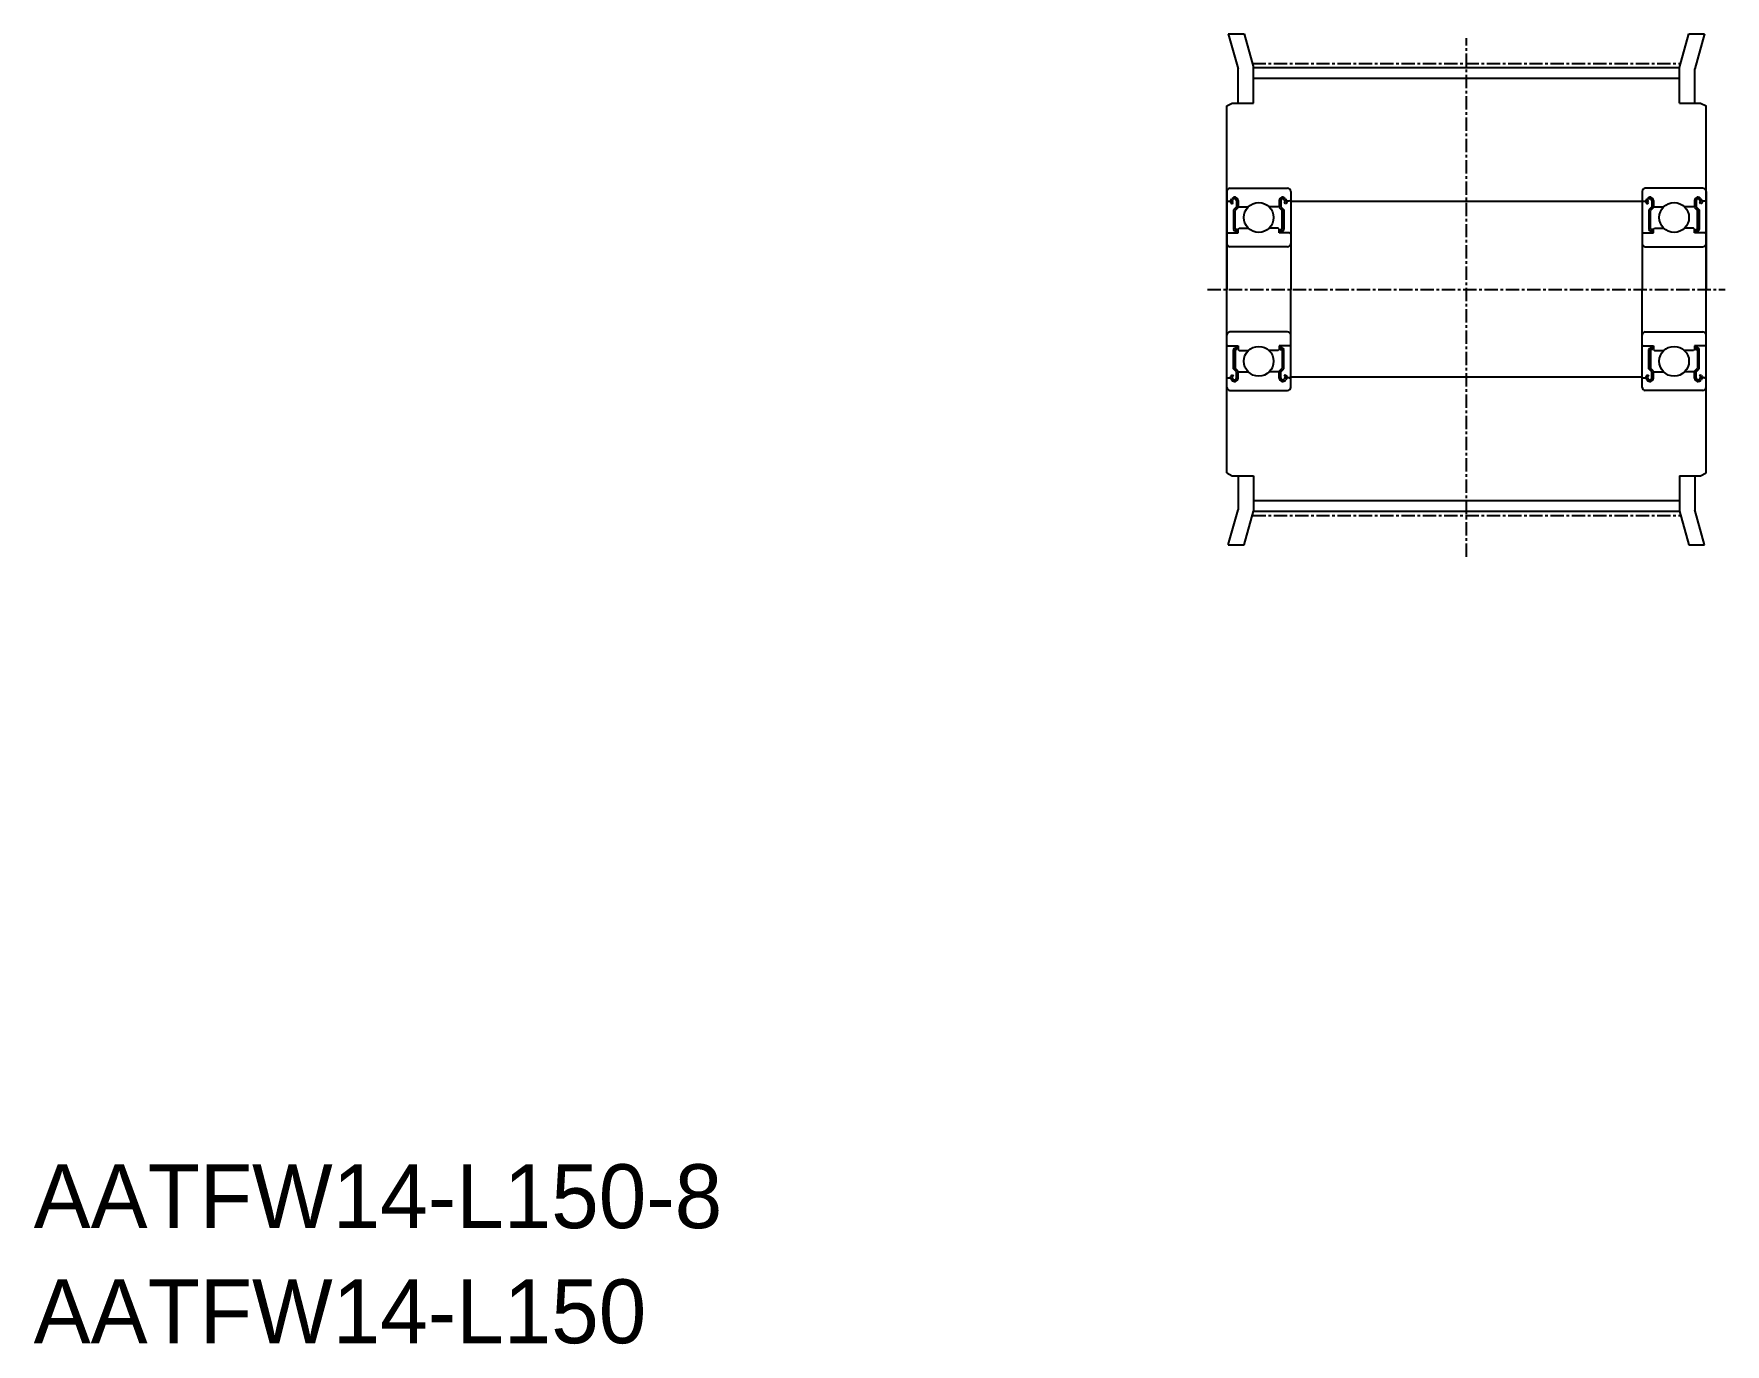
# Model space of a CAD drawing. Extents: x -286 to -127, y -61 to 62.
import ezdxf

# ---------------------------------------------------------------- set-up
doc = ezdxf.new("R2010")
doc.units = 0
doc.linetypes.add('CENTER', pattern=[2, 1.25, -0.25, 0.25, -0.25])
doc.layers.get('0').update_dxf_attribs({"linetype": 'CONTINUOUS'})
doc.layers.add('CENTER', color=1, linetype='CENTER')

msp = doc.modelspace()

# ---------------------------------------------------------------- linework, layer by layer
at = {"color": 7, "linetype": 'CONTINUOUS'}
for p, q in [((-173.83, 62.16), (-172.9, 58.86)), ((-173.83, 62.16), (-172.34, 62.16)), ((-172.34, 62.16), (-171.46, 59)), ((-131.46, 59), (-130.59, 62.16)), ((-130.59, 62.16), (-129.1, 62.16)), ((-129.1, 62.16), (-130.02, 58.86)), ((-172.9, 55.66), (-172.9, 58.86)), ((-171.46, 59), (-131.46, 59)), ((-171.46, 55.66), (-171.46, 59)), ((-131.46, 55.66), (-131.46, 59)), ((-130.02, 55.66), (-130.02, 58.86)), ((-171.46, 58), (-131.46, 58)), ((-173.96, 55.39), (-173.44, 55.66)), ((-173.44, 55.66), (-171.46, 55.66)), ((-131.46, 55.66), (-129.48, 55.66)), ((-129.48, 55.66), (-128.96, 55.39)), ((-173.96, 20.93), (-173.96, 55.39)), ((-128.96, 20.93), (-128.96, 55.39)), ((-173.66, 47.66), (-168.26, 47.66)), ((-129.26, 47.66), (-134.66, 47.66)), ((-173.96, 47.36), (-173.96, 38.16)), ((-173.96, 46.56), (-173.86, 46.46)), ((-173.86, 46.46), (-173.61, 46.46)), ((-173.61, 46.46), (-173.49, 46.66)), ((-173.56, 46.27), (-173.43, 46.2)), ((-173.48, 46.39), (-173.37, 46.59)), ((-173.36, 46.32), (-173.48, 46.39)), ((-173.43, 46.2), (-173.36, 46.32)), ((-173.04, 46.5), (-173.04, 45.91)), ((-172.9, 46.5), (-172.9, 45.85)), ((-169.03, 46.5), (-169.03, 45.85)), ((-168.89, 46.5), (-168.89, 45.91)), ((-168.44, 46.39), (-168.56, 46.59)), ((-168.56, 46.32), (-168.44, 46.39)), ((-168.49, 46.2), (-168.56, 46.32)), ((-168.37, 46.27), (-168.49, 46.2)), ((-168.32, 46.46), (-168.43, 46.66)), ((-168.06, 46.46), (-168.32, 46.46)), ((-167.96, 46.56), (-168.06, 46.46)), ((-167.96, 47.36), (-167.96, 38.16)), ((-134.96, 46.41), (-167.96, 46.41)), ((-134.96, 47.36), (-134.96, 38.16)), ((-134.96, 46.56), (-134.86, 46.46)), ((-134.86, 46.46), (-134.61, 46.46)), ((-134.61, 46.46), (-134.49, 46.66)), ((-134.56, 46.27), (-134.43, 46.2)), ((-134.48, 46.39), (-134.37, 46.59)), ((-134.36, 46.32), (-134.48, 46.39)), ((-134.43, 46.2), (-134.36, 46.32)), ((-134.04, 46.5), (-134.04, 45.91)), ((-133.9, 46.5), (-133.9, 45.85)), ((-130.03, 46.5), (-130.03, 45.85)), ((-129.89, 46.5), (-129.89, 45.91)), ((-129.44, 46.39), (-129.56, 46.59)), ((-129.56, 46.32), (-129.44, 46.39)), ((-129.49, 46.2), (-129.56, 46.32)), ((-129.37, 46.27), (-129.49, 46.2)), ((-129.32, 46.46), (-129.43, 46.66)), ((-129.06, 46.46), (-129.32, 46.46)), ((-128.96, 46.56), (-129.06, 46.46)), ((-128.96, 47.36), (-128.96, 38.16)), ((-173.04, 45.91), (-173.32, 45.63)), ((-173.32, 45.63), (-173.32, 43.8)), ((-172.9, 45.85), (-173.18, 45.57)), ((-173.18, 43.8), (-173.18, 45.57)), ((-172.9, 46.01), (-172.8, 45.91)), ((-172.8, 45.91), (-171.94, 45.91)), ((-169.13, 45.91), (-169.98, 45.91)), ((-169.03, 46.01), (-169.13, 45.91)), ((-169.03, 45.85), (-168.75, 45.57)), ((-168.89, 45.91), (-168.6, 45.63)), ((-168.75, 43.8), (-168.75, 45.57)), ((-168.6, 45.63), (-168.6, 43.8)), ((-167.96, 45.06), (-167.96, 45.06)), ((-134.96, 45.06), (-134.96, 45.06)), ((-134.04, 45.91), (-134.32, 45.63)), ((-134.32, 45.63), (-134.32, 43.8)), ((-133.9, 45.85), (-134.18, 45.57)), ((-134.18, 43.8), (-134.18, 45.57)), ((-133.9, 46.01), (-133.8, 45.91)), ((-133.8, 45.91), (-132.94, 45.91)), ((-130.13, 45.91), (-130.98, 45.91)), ((-130.03, 46.01), (-130.13, 45.91)), ((-130.03, 45.85), (-129.75, 45.57)), ((-129.89, 45.91), (-129.6, 45.63)), ((-129.75, 43.8), (-129.75, 45.57)), ((-129.6, 45.63), (-129.6, 43.8)), ((-173.96, 43.36), (-173.86, 43.46)), ((-173.86, 43.46), (-172.9, 43.46)), ((-172.97, 43.8), (-173.18, 43.8)), ((-173.18, 43.66), (-172.97, 43.66)), ((-172.97, 43.66), (-172.97, 43.8)), ((-172.9, 43.81), (-172.8, 43.91)), ((-172.9, 43.46), (-172.9, 43.81)), ((-172.8, 43.91), (-171.94, 43.91)), ((-169.13, 43.91), (-169.98, 43.91)), ((-169.03, 43.81), (-169.13, 43.91)), ((-169.03, 43.46), (-169.03, 43.81)), ((-168.06, 43.46), (-169.03, 43.46)), ((-168.96, 43.8), (-168.75, 43.8)), ((-168.96, 43.66), (-168.96, 43.8)), ((-168.75, 43.66), (-168.96, 43.66)), ((-167.96, 43.36), (-168.06, 43.46)), ((-134.96, 43.36), (-134.86, 43.46)), ((-134.86, 43.46), (-133.9, 43.46)), ((-133.97, 43.8), (-134.18, 43.8)), ((-134.18, 43.66), (-133.97, 43.66)), ((-133.97, 43.66), (-133.97, 43.8)), ((-133.9, 43.81), (-133.8, 43.91)), ((-133.9, 43.46), (-133.9, 43.81)), ((-133.8, 43.91), (-132.94, 43.91)), ((-130.13, 43.91), (-130.98, 43.91)), ((-130.03, 43.81), (-130.13, 43.91)), ((-130.03, 43.46), (-130.03, 43.81)), ((-129.06, 43.46), (-130.03, 43.46)), ((-129.96, 43.8), (-129.75, 43.8)), ((-129.96, 43.66), (-129.96, 43.8)), ((-129.75, 43.66), (-129.96, 43.66)), ((-128.96, 43.36), (-129.06, 43.46)), ((-168.26, 42.16), (-173.66, 42.16)), ((-167.96, 42.76), (-167.96, 42.76)), ((-134.96, 42.76), (-134.96, 42.76)), ((-134.66, 42.16), (-129.26, 42.16)), ((-173.96, 28.96), (-173.96, 38.16)), ((-167.96, 28.96), (-167.96, 38.16)), ((-134.96, 28.96), (-134.96, 38.16)), ((-128.96, 28.96), (-128.96, 38.16)), ((-168.26, 34.16), (-173.66, 34.16)), ((-134.66, 34.16), (-129.26, 34.16)), ((-173.96, 32.96), (-173.86, 32.86)), ((-173.86, 32.86), (-172.9, 32.86)), ((-173.32, 30.7), (-173.32, 32.52)), ((-173.18, 32.66), (-172.97, 32.66)), ((-173.18, 32.52), (-173.18, 30.76)), ((-172.97, 32.52), (-173.18, 32.52)), ((-172.97, 32.66), (-172.97, 32.52)), ((-172.9, 32.86), (-172.9, 32.51)), ((-172.9, 32.51), (-172.8, 32.41)), ((-172.8, 32.41), (-171.94, 32.41)), ((-169.13, 32.41), (-169.98, 32.41)), ((-169.03, 32.51), (-169.13, 32.41)), ((-169.03, 32.86), (-169.03, 32.51)), ((-168.06, 32.86), (-169.03, 32.86)), ((-168.96, 32.66), (-168.96, 32.52)), ((-168.75, 32.66), (-168.96, 32.66)), ((-168.96, 32.52), (-168.75, 32.52)), ((-168.75, 32.52), (-168.75, 30.76)), ((-168.6, 30.7), (-168.6, 32.52)), ((-167.96, 32.96), (-168.06, 32.86)), ((-134.96, 32.96), (-134.86, 32.86)), ((-134.86, 32.86), (-133.9, 32.86)), ((-134.32, 30.7), (-134.32, 32.52)), ((-134.18, 32.66), (-133.97, 32.66)), ((-134.18, 32.52), (-134.18, 30.76)), ((-133.97, 32.52), (-134.18, 32.52)), ((-133.97, 32.66), (-133.97, 32.52)), ((-133.9, 32.86), (-133.9, 32.51)), ((-133.9, 32.51), (-133.8, 32.41)), ((-133.8, 32.41), (-132.94, 32.41)), ((-130.13, 32.41), (-130.98, 32.41)), ((-130.03, 32.51), (-130.13, 32.41)), ((-129.06, 32.86), (-130.03, 32.86)), ((-130.03, 32.86), (-130.03, 32.51)), ((-129.75, 32.66), (-129.96, 32.66)), ((-129.96, 32.66), (-129.96, 32.52)), ((-129.96, 32.52), (-129.75, 32.52)), ((-129.75, 32.52), (-129.75, 30.76)), ((-129.6, 30.7), (-129.6, 32.52)), ((-128.96, 32.96), (-129.06, 32.86)), ((-173.04, 30.41), (-173.32, 30.7)), ((-172.9, 30.47), (-173.18, 30.76)), ((-173.04, 29.83), (-173.04, 30.41)), ((-172.9, 29.83), (-172.9, 30.47)), ((-172.9, 30.31), (-172.8, 30.41)), ((-172.8, 30.41), (-171.94, 30.41)), ((-169.13, 30.41), (-169.98, 30.41)), ((-169.03, 30.31), (-169.13, 30.41)), ((-169.03, 30.47), (-168.75, 30.76)), ((-169.03, 29.83), (-169.03, 30.47)), ((-168.89, 30.41), (-168.6, 30.7)), ((-168.89, 29.83), (-168.89, 30.41)), ((-134.04, 30.41), (-134.32, 30.7)), ((-133.9, 30.47), (-134.18, 30.76)), ((-134.04, 29.83), (-134.04, 30.41)), ((-133.9, 29.83), (-133.9, 30.47)), ((-133.9, 30.31), (-133.8, 30.41)), ((-133.8, 30.41), (-132.94, 30.41)), ((-130.13, 30.41), (-130.98, 30.41)), ((-130.03, 30.31), (-130.13, 30.41)), ((-130.03, 30.47), (-129.75, 30.76)), ((-130.03, 29.83), (-130.03, 30.47)), ((-129.89, 30.41), (-129.6, 30.7)), ((-129.89, 29.83), (-129.89, 30.41)), ((-173.96, 29.76), (-173.86, 29.86)), ((-173.86, 29.86), (-173.61, 29.86)), ((-173.66, 28.66), (-168.26, 28.66)), ((-173.61, 29.86), (-173.49, 29.67)), ((-173.56, 30.06), (-173.43, 30.13)), ((-173.36, 30), (-173.48, 29.93)), ((-173.48, 29.93), (-173.37, 29.74)), ((-173.43, 30.13), (-173.36, 30)), ((-168.49, 30.13), (-168.56, 30)), ((-168.56, 30), (-168.44, 29.93)), ((-168.44, 29.93), (-168.56, 29.74)), ((-168.37, 30.06), (-168.49, 30.13)), ((-168.32, 29.86), (-168.43, 29.67)), ((-168.06, 29.86), (-168.32, 29.86)), ((-167.96, 29.76), (-168.06, 29.86)), ((-134.96, 29.91), (-167.96, 29.91)), ((-134.96, 29.76), (-134.86, 29.86)), ((-134.86, 29.86), (-134.61, 29.86)), ((-129.26, 28.66), (-134.66, 28.66)), ((-134.61, 29.86), (-134.49, 29.67)), ((-134.56, 30.06), (-134.43, 30.13)), ((-134.36, 30), (-134.48, 29.93)), ((-134.48, 29.93), (-134.37, 29.74)), ((-134.43, 30.13), (-134.36, 30)), ((-129.49, 30.13), (-129.56, 30)), ((-129.56, 30), (-129.44, 29.93)), ((-129.44, 29.93), (-129.56, 29.74)), ((-129.37, 30.06), (-129.49, 30.13)), ((-129.32, 29.86), (-129.43, 29.67)), ((-129.06, 29.86), (-129.32, 29.86)), ((-128.96, 29.76), (-129.06, 29.86)), ((-173.96, 20.93), (-173.44, 20.66)), ((-173.44, 20.66), (-171.46, 20.66)), ((-172.9, 20.66), (-172.9, 17.47)), ((-171.46, 20.66), (-171.46, 17.32)), ((-131.46, 20.66), (-131.46, 17.32)), ((-131.46, 20.66), (-129.48, 20.66)), ((-130.02, 20.66), (-130.02, 17.47)), ((-129.48, 20.66), (-128.96, 20.93)), ((-171.46, 18.32), (-131.46, 18.32)), ((-173.83, 14.16), (-172.9, 17.47)), ((-172.34, 14.16), (-171.46, 17.32)), ((-171.46, 17.32), (-131.46, 17.32)), ((-131.46, 17.32), (-130.59, 14.16)), ((-129.1, 14.16), (-130.02, 17.47)), ((-173.83, 14.16), (-172.34, 14.16)), ((-130.59, 14.16), (-129.1, 14.16))]:
    msp.add_line(p, q, dxfattribs=at)
for centre in [(-170.96, 44.91), (-131.96, 44.91), (-170.96, 31.41), (-131.96, 31.41)]:
    msp.add_circle(centre, 1.4, dxfattribs=at)
for centre, radius, start, end in [((-173.66, 47.36), 0.3, 90, 180), ((-168.26, 47.36), 0.3, 0, 90), ((-134.66, 47.36), 0.3, 90, 180), ((-129.26, 47.36), 0.3, 0, 90), ((-173.48, 46.39), 0.142, 149.9903, 240.0019), ((-173.22, 46.5), 0.319, 0, 150.0003), ((-173.22, 46.5), 0.177, 0, 150.0032), ((-168.71, 46.5), 0.319, 29.9997, 180), ((-168.71, 46.5), 0.177, 29.9968, 180), ((-168.44, 46.39), 0.142, 299.9981, 30.0097), ((-134.48, 46.39), 0.142, 149.9903, 240.0019), ((-134.22, 46.5), 0.319, 0, 150.0003), ((-134.22, 46.5), 0.177, 0, 150.0032), ((-129.71, 46.5), 0.319, 29.9997, 180), ((-129.71, 46.5), 0.177, 29.9968, 180), ((-129.44, 46.39), 0.142, 299.9981, 30.0097), ((-173.18, 43.8), 0.142, 180, 270), ((-168.75, 43.8), 0.142, 270, 359.9999), ((-134.18, 43.8), 0.142, 180, 270), ((-129.75, 43.8), 0.142, 270, 359.9999), ((-173.66, 42.46), 0.3, 180, 270), ((-168.26, 42.46), 0.3, 270, 0), ((-134.66, 42.46), 0.3, 180, 270), ((-129.26, 42.46), 0.3, 270, 0), ((-173.66, 33.86), 0.3, 90, 180), ((-168.26, 33.86), 0.3, 0, 90), ((-134.66, 33.86), 0.3, 90, 180), ((-129.26, 33.86), 0.3, 0, 90), ((-173.18, 32.52), 0.142, 90, 179.9999), ((-168.75, 32.52), 0.142, 0.0001, 90), ((-134.18, 32.52), 0.142, 90, 179.9999), ((-129.75, 32.52), 0.142, 0.0001, 90), ((-173.66, 28.96), 0.3, 180, 270), ((-173.48, 29.93), 0.142, 119.9981, 210.0097), ((-173.22, 29.83), 0.319, 209.9997, 0), ((-173.22, 29.83), 0.177, 209.9968, 0), ((-168.71, 29.83), 0.319, 180, 330.0003), ((-168.71, 29.83), 0.177, 180, 330.0032), ((-168.44, 29.93), 0.142, 329.9903, 60.0019), ((-168.26, 28.96), 0.3, 270, 0), ((-134.66, 28.96), 0.3, 180, 270), ((-134.48, 29.93), 0.142, 119.9981, 210.0097), ((-134.22, 29.83), 0.319, 209.9997, 0), ((-134.22, 29.83), 0.177, 209.9968, 0), ((-129.71, 29.83), 0.319, 180, 330.0003), ((-129.71, 29.83), 0.177, 180, 330.0032), ((-129.44, 29.93), 0.142, 329.9903, 60.0019), ((-129.26, 28.96), 0.3, 270, 0)]:
    msp.add_arc(centre, radius, start, end, dxfattribs=at)
at = {"layer": 'CENTER', "color": 1, "linetype": 'CENTER'}
for p, q in [((-151.46, 13.05), (-151.46, 61.74)), ((-171.55, 59.39), (-131.37, 59.39)), ((-175.76, 38.16), (-127.16, 38.16)), ((-171.55, 16.94), (-131.37, 16.94))]:
    msp.add_line(p, q, dxfattribs=at)

# ---------------------------------------------------------------- texts
at = {"color": 7, "linetype": 'CONTINUOUS'}
for s, p in [('AATFW14-L150-8', (-285.99, -50)), ('AATFW14-L150', (-285.99, -60.81))]:
    msp.add_text(s, height=6, dxfattribs=at).set_placement(p)

doc.saveas('drawing.dxf')
